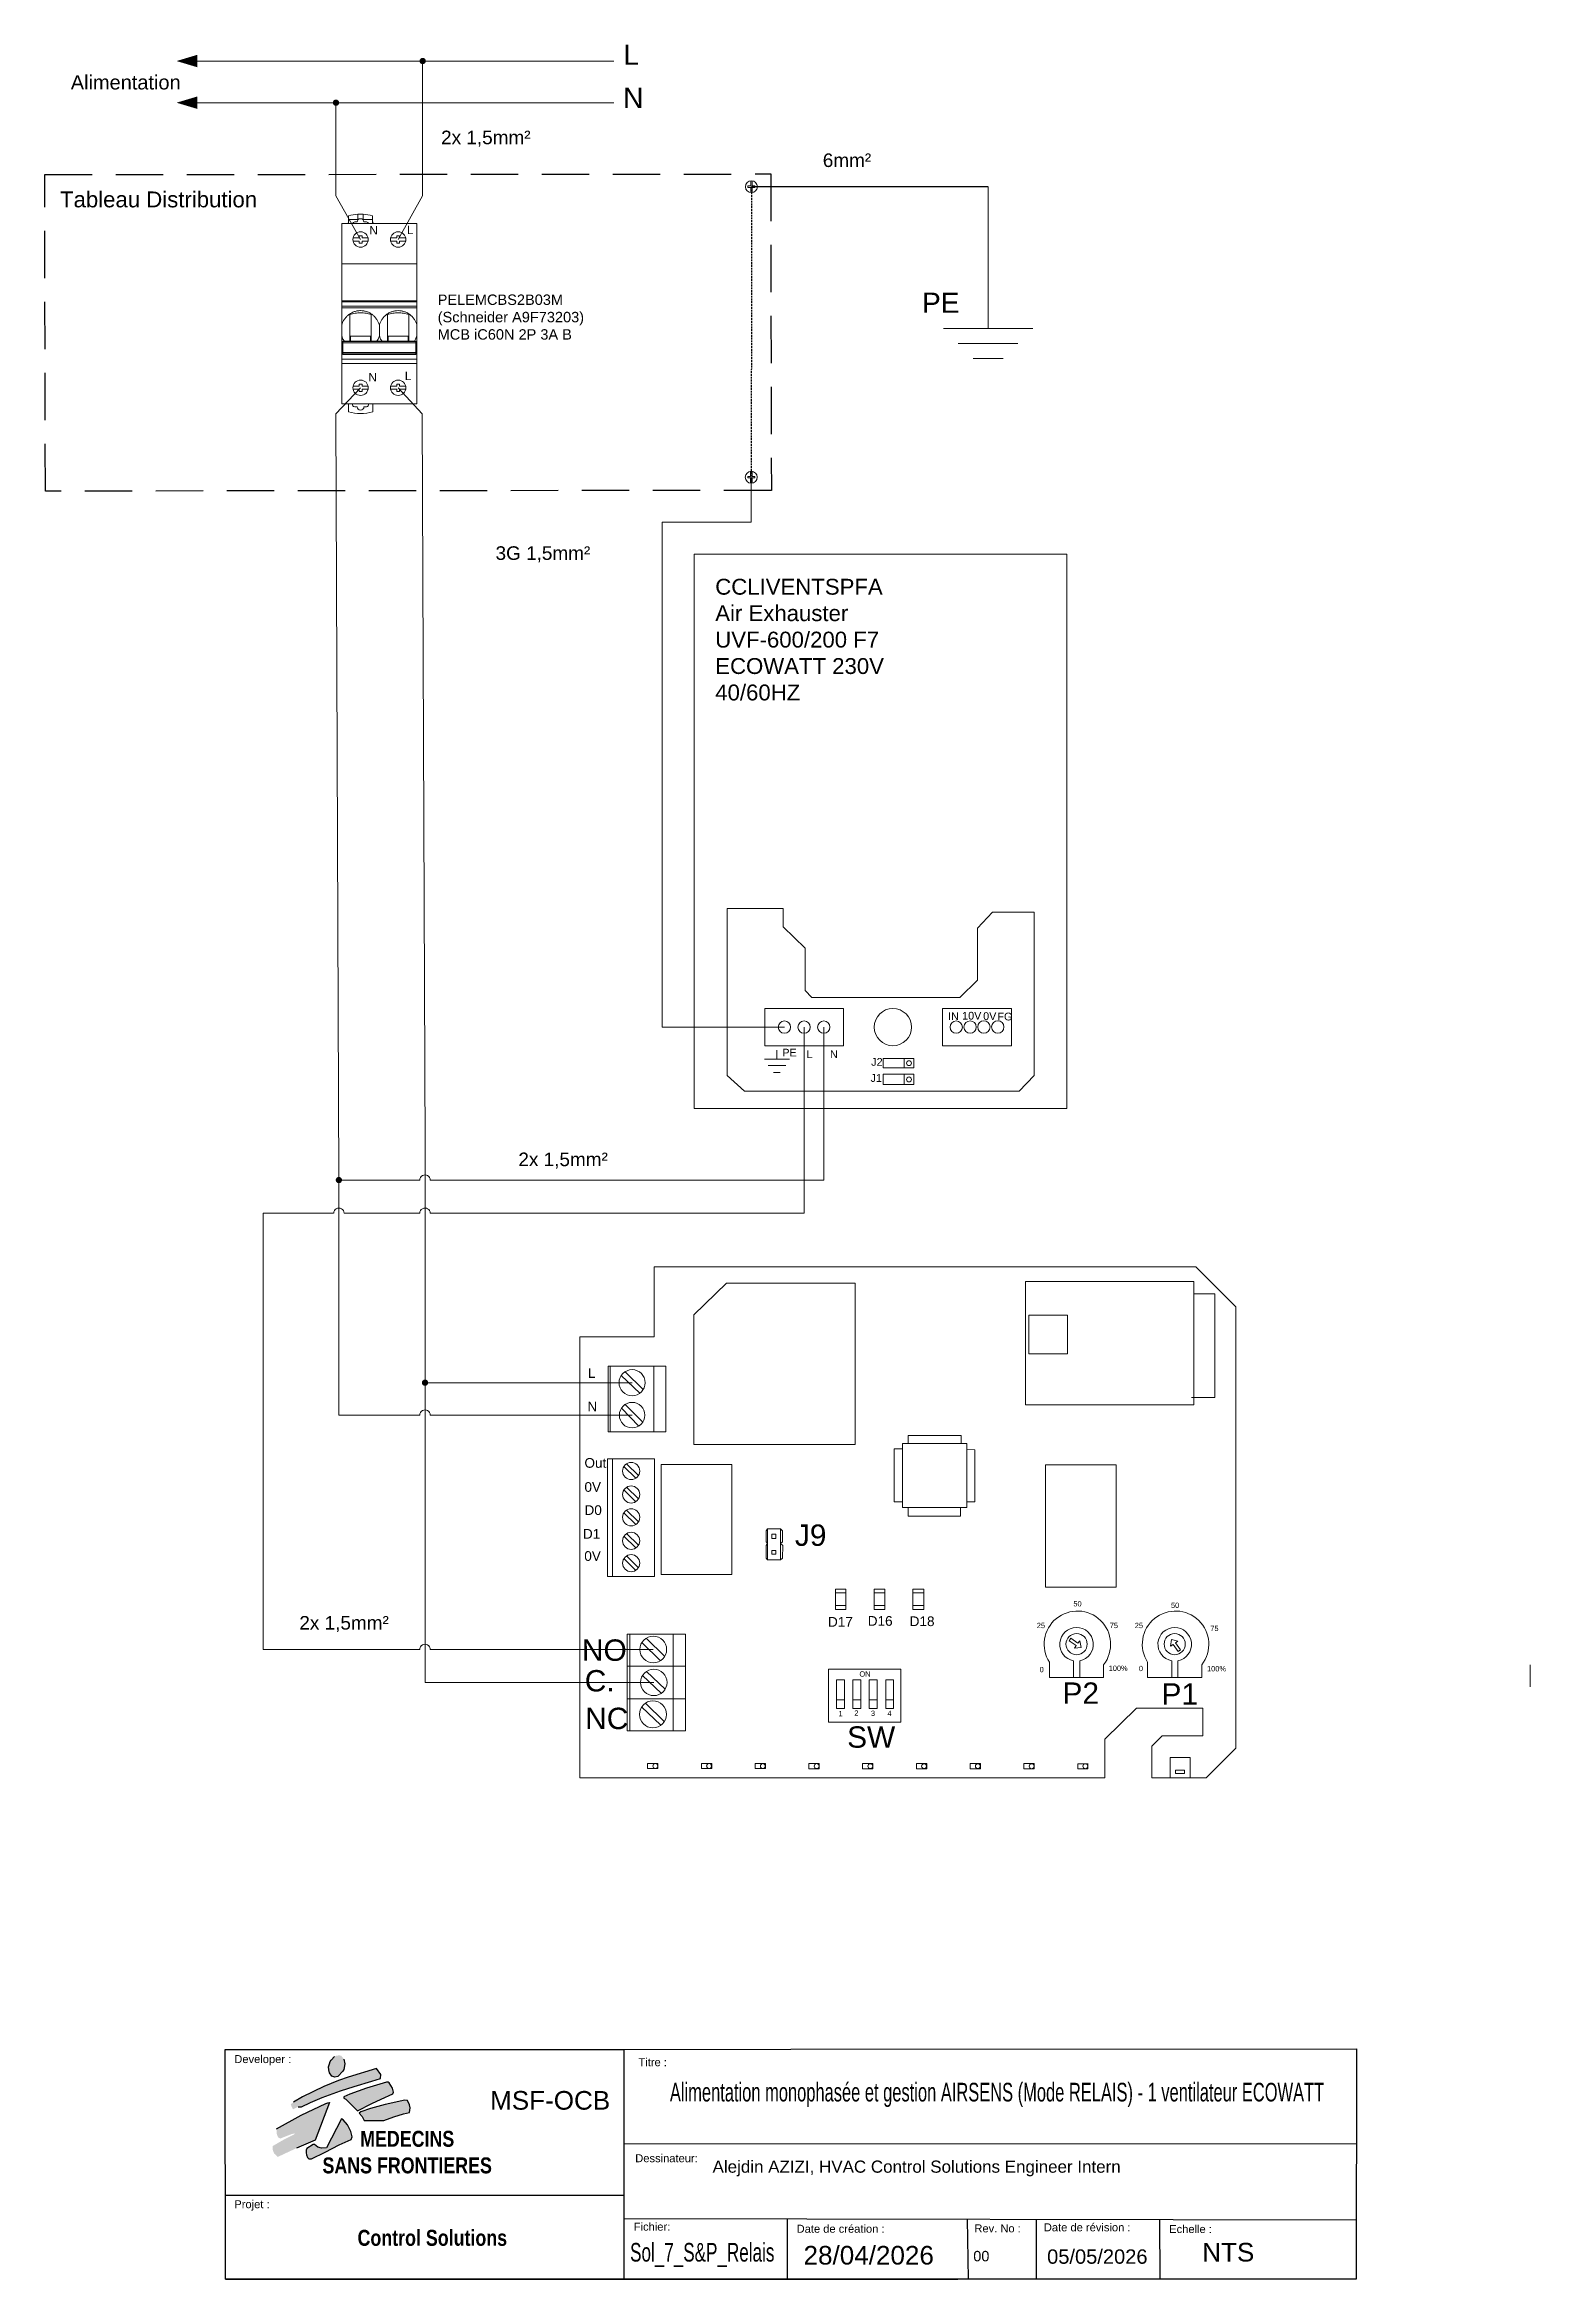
# Model space of a CAD drawing. Header units: millimetres. Extents: x 2615 to 2814, y 1320 to 1620.
import ezdxf
from ezdxf.enums import TextEntityAlignment as Align

# ---------------------------------------------------------------- set-up
doc = ezdxf.new("R2010")
doc.units = ezdxf.units.MM
doc.linetypes.add('DASHED2', pattern=[0.375, 0.25, -0.125])
doc.linetypes.add('HIDDEN', pattern=[9.525, 6.35, -3.175])
for name, color, linetype, lineweight in [('01_Puissance', 250, 'Continuous', 20), ('03_Symbole', 250, 'Continuous', 15), ('_PROPRIETE_INTELLECTUELLE_AZIZI', 7, 'Continuous', 5), ('B-Puissance', 250, 'Continuous', 20), ('Layer1', 9, 'DASHED2', 5), ('trait fin', 9, 'HIDDEN', 5), ('V-Puissance', 250, 'Continuous', 20)]:
    doc.layers.add(name, color=color, linetype=linetype, lineweight=lineweight)
doc.layers.add('04_Texte', color=7, linetype='Continuous')
doc.styles.get("Standard").update_dxf_attribs({"font": 'arial.ttf'})
doc.styles.add('TITLE', font='arial.ttf', dxfattribs={"width": 0.8})

# ---------------------------------------------------------------- blocks, each defined once
blk = doc.blocks.new('CARTOUCHE_AZIZI')
at = {"layer": '04_Texte', "linetype": 'Continuous'}
h = blk.add_hatch(color=256, dxfattribs=at)
h.paths.add_polyline_path([(-135.64, 28.9), (-135.78, 29.52), (-135.86, 29.69), (-136.11, 29.98), (-136.37, 30.06), (-136.77, 29.99), (-137.01, 29.9), (-137.47, 29.42), (-137.58, 29.21), (-137.68, 28.9), (-137.81, 28.51), (-137.79, 28.09), (-137.69, 27.72), (-137.36, 27.24), (-136.97, 27.13), (-136.55, 27.23), (-135.88, 27.93), (-135.75, 28.16)])
h.paths.add_polyline_path([(-135.2, 27.13), (-136.46, 26.65), (-138.43, 25.85), (-141.29, 24.49), (-142.52, 23.77), (-142.89, 23.46), (-142.59, 22.8), (-141.91, 23.13), (-141.46, 23.12), (-140.22, 23.71), (-138.66, 24.4), (-136.22, 25.3), (-134.37, 25.88), (-131.99, 26.58), (-130.84, 26.93), (-130.82, 27.49), (-131.4, 28.26)])
h.paths.add_polyline_path([(-137.67, 23.73), (-137.91, 23.69), (-138.2, 23.58), (-141.48, 22), (-144.78, 20.21), (-144.79, 19.63), (-144.6, 19.07), (-144.3, 18.88), (-142.73, 19.5), (-142.31, 19.57), (-142.46, 19.41), (-143.75, 18.78), (-145.3, 17.88), (-145.3, 17.38), (-145.12, 16.89), (-144.62, 16.42), (-142.11, 17.6), (-139.63, 18.65)])
h.paths.add_polyline_path([(-134.76, 18.76), (-134.65, 19.1), (-134.83, 19.83), (-135.26, 20.72), (-135.86, 21.39), (-136.08, 21.55), (-138.07, 17.64), (-138.78, 17.59), (-139.25, 17.72), (-139.7, 18.07), (-139.86, 18.07), (-140.73, 17.57), (-140.83, 17.31), (-140.83, 16.99), (-140.78, 16.7), (-140.63, 16.33), (-140.44, 16.18), (-140.1, 16.15), (-138.28, 17.07), (-136.39, 18.02)])
h.paths.add_polyline_path([(-134.97, 24.83), (-135.76, 24.49), (-135.78, 24.28), (-135.51, 24.16), (-133.95, 22.59), (-132.01, 23.59), (-130.75, 24.18), (-129.2, 24.87), (-129.12, 25.09), (-129.25, 25.66), (-129.7, 26.35), (-129.81, 26.44), (-130.05, 26.45), (-132.72, 25.64)])
h.paths.add_polyline_path([(-132.18, 22.92), (-133.5, 22.49), (-133.73, 22.31), (-133.29, 21.83), (-133.03, 21.31), (-130.39, 21.31), (-129.04, 21.82), (-127.76, 22.18), (-126.94, 22.37), (-126.86, 22.99), (-126.94, 23.41), (-127.22, 24.01), (-127.58, 24.03), (-130.23, 23.44)])
at = {"layer": '04_Texte'}
for p, q in [((-151.65, 30.85), (-98.23, 30.85)), ((-151.65, 11.27), (-98.23, 11.27)), ((-151.65, 0), (-98.23, 0)), ((-98.23, 0), (-53.45, 0))]:
    blk.add_line(p, q, dxfattribs=at)
at = {"layer": '04_Texte', "lineweight": -3}
for p, q in [((-98.23, 30.85), (-98.23, 0)), ((-98.23, 18.17), (-0.02, 18.24)), ((-98.23, 8.17), (-0.01, 7.96)), ((-76.3, 8.12), (-76.3, 0)), ((-52.18, 8.07), (-52.06, 0)), ((-42.92, 8.05), (-42.92, 0)), ((-26.4, 8.02), (-26.35, 0))]:
    blk.add_line(p, q, dxfattribs=at)
at = {"layer": '04_Texte', "linetype": 'Continuous'}
for p, q in [((-137.81, 28.51), (-137.68, 28.9)), ((-137.79, 28.09), (-137.81, 28.51)), ((-137.69, 27.72), (-137.79, 28.09)), ((-137.36, 27.24), (-137.69, 27.72)), ((-137.68, 28.9), (-137.58, 29.21)), ((-137.58, 29.21), (-137.47, 29.42)), ((-137.47, 29.42), (-137.01, 29.9)), ((-136.97, 27.13), (-137.36, 27.24)), ((-136.55, 27.23), (-136.97, 27.13)), ((-135.88, 27.93), (-136.55, 27.23)), ((-135.2, 27.13), (-136.46, 26.65)), ((-135.75, 28.16), (-135.88, 27.93)), ((-135.78, 29.52), (-135.64, 28.9)), ((-135.64, 28.9), (-135.75, 28.16)), ((-131.4, 28.26), (-135.2, 27.13)), ((-130.82, 27.49), (-131.4, 28.26)), ((-130.84, 26.93), (-130.82, 27.49)), ((-141.29, 24.49), (-142.52, 23.77)), ((-138.43, 25.85), (-141.29, 24.49)), ((-140.22, 23.71), (-138.66, 24.4)), ((-138.66, 24.4), (-136.22, 25.3)), ((-136.46, 26.65), (-138.43, 25.85)), ((-136.22, 25.3), (-134.37, 25.88)), ((-135.76, 24.49), (-135.78, 24.28)), ((-135.78, 24.28), (-135.51, 24.16)), ((-134.97, 24.83), (-135.76, 24.49)), ((-135.51, 24.16), (-133.95, 22.59)), ((-132.72, 25.64), (-134.97, 24.83)), ((-134.37, 25.88), (-131.99, 26.58)), ((-130.05, 26.45), (-132.72, 25.64)), ((-132.01, 23.59), (-130.75, 24.18)), ((-131.99, 26.58), (-130.84, 26.93)), ((-130.75, 24.18), (-129.2, 24.87)), ((-127.58, 24.03), (-130.23, 23.44)), ((-129.81, 26.44), (-130.05, 26.45)), ((-129.7, 26.35), (-129.81, 26.44)), ((-129.25, 25.66), (-129.7, 26.35)), ((-129.12, 25.09), (-129.25, 25.66)), ((-129.2, 24.87), (-129.12, 25.09)), ((-127.22, 24.01), (-127.58, 24.03)), ((-126.94, 23.41), (-127.22, 24.01)), ((-144.78, 20.21), (-141.48, 22)), ((-141.91, 23.13), (-141.46, 23.12)), ((-141.48, 22), (-138.2, 23.58)), ((-141.46, 23.12), (-140.22, 23.71)), ((-137.67, 23.73), (-139.63, 18.65)), ((-138.2, 23.58), (-137.91, 23.69)), ((-136.08, 21.55), (-138.07, 17.64)), ((-137.91, 23.69), (-137.67, 23.73)), ((-135.86, 21.39), (-136.08, 21.55)), ((-135.26, 20.72), (-135.86, 21.39)), ((-133.95, 22.59), (-132.01, 23.59)), ((-133.5, 22.49), (-133.73, 22.31)), ((-133.73, 22.31), (-133.29, 21.83)), ((-132.18, 22.92), (-133.5, 22.49)), ((-133.29, 21.83), (-133.03, 21.31)), ((-133.03, 21.31), (-130.39, 21.31)), ((-130.23, 23.44), (-132.18, 22.92)), ((-130.39, 21.31), (-129.04, 21.82)), ((-129.04, 21.82), (-127.76, 22.18)), ((-127.76, 22.18), (-126.94, 22.37)), ((-126.86, 22.99), (-126.94, 23.41)), ((-126.94, 22.37), (-126.86, 22.99)), ((-139.63, 18.65), (-142.11, 17.6)), ((-139.86, 18.07), (-140.73, 17.57)), ((-139.7, 18.07), (-139.86, 18.07)), ((-139.25, 17.72), (-139.7, 18.07)), ((-138.28, 17.07), (-136.39, 18.02)), ((-136.39, 18.02), (-134.76, 18.76)), ((-134.83, 19.83), (-135.26, 20.72)), ((-134.65, 19.1), (-134.83, 19.83)), ((-134.76, 18.76), (-134.65, 19.1)), ((-140.73, 17.57), (-140.83, 17.31)), ((-140.83, 17.31), (-140.83, 16.99)), ((-140.83, 16.99), (-140.78, 16.7)), ((-140.78, 16.7), (-140.63, 16.33)), ((-140.63, 16.33), (-140.44, 16.18)), ((-140.44, 16.18), (-140.1, 16.15)), ((-140.1, 16.15), (-138.28, 17.07)), ((-138.78, 17.59), (-139.25, 17.72)), ((-138.07, 17.64), (-138.78, 17.59))]:
    blk.add_line(p, q, dxfattribs=at)
at = {"layer": '04_Texte'}
blk.add_lwpolyline([(-151.68, 30.85), (0.03, 30.92), (0, 0), (-151.65, 0)], close=True, dxfattribs=at)
at = {"layer": '04_Texte', "style": 'TITLE'}
for s, p in [('Developer :', (-150.45, 29.01)), ('Titre : ', (-96.26, 28.59)), ('Dessinateur: ', (-96.69, 15.71)), ('Projet :', (-150.45, 9.54)), ('Fichier: ', (-96.89, 6.53)), ('Date de création :', (-75.05, 6.25)), ('Rev. No :', (-51.21, 6.3)), ('Date de révision :', (-41.9, 6.44)), ('Echelle : ', (-25.09, 6.21))]:
    blk.add_text(s, height=1.069, dxfattribs=at).set_placement(p)
at = {"layer": '04_Texte', "width": 0.655755}
blk.add_text('Sol_7_S&P_Relais', height=2.5, dxfattribs=at).set_placement((-97.38, 2.38), (-78.03, 2.38), align=Align.FIT)
at = {"layer": '04_Texte', "lineweight": -3, "attachment_point": 1}
for s, width, gutter_width, insert, char_height in [('MSF-OCB', 13.1966, 12.5, (-116.15, 25.26), 2.5), ('Alejdin AZIZI, HVAC Control Solutions Engineer Intern', 58.1415, 8.14, (-86.32, 15.93), 1.6279), ('NTS', 14.2549, 12.5, (-20.66, 4.89), 2.5)]:
    blk.add_mtext_dynamic_manual_height_columns(s, width=width, gutter_width=gutter_width, heights=[0], dxfattribs=dict(at, insert=insert, char_height=char_height))
at = {"layer": '04_Texte', "char_height": 2.1397, "width": 54.778, "attachment_point": 5, "style": 'TITLE'}
for s, insert in [('{\\fArial|b1|i0|c0|p39;MEDECINS\\PSANS FRONTIERES}', (-127.27, 17.05)), ('{\\fArial|b1|i0|c0|p39;Control Solutions}', (-123.9, 5.55))]:
    blk.add_mtext(s, dxfattribs=dict(at, insert=insert))
at = {"layer": '04_Texte', "insert": (-74.12, 4.48), "char_height": 2.5, "attachment_point": 1}
blk.add_mtext_dynamic_manual_height_columns('28/04/2026', width=5.8436, gutter_width=12.5, heights=[0], dxfattribs=at)
at = {"layer": '04_Texte'}
for tag, p, height in [('REV_NO', (-51.35, 2.42), 1.39), ('DATE_REV', (-41.45, 2.09), 1.93)]:
    blk.add_attdef(tag, p, '', height=height, dxfattribs=at)
at = {"layer": '_PROPRIETE_INTELLECTUELLE_AZIZI', "insert": (-151.68, 30.87), "char_height": 0.0144, "attachment_point": 1}
blk.add_mtext_dynamic_manual_height_columns('ORIG_DWG_AUTH:_AZIZI_Alejdin_2026', width=0.3855, gutter_width=0.0719, heights=[0], dxfattribs=at)

msp = doc.modelspace()

# ---------------------------------------------------------------- linework, layer by layer
at = {"layer": '01_Puissance'}
for p, q in [((2635.07, 1617.44), (2635.07, 1617.44)), ((2635.07, 1617.44), (2690.93, 1617.44)), ((2665.27, 1602.1), (2665.26, 1617.44)), ((2635.07, 1611.85), (2690.93, 1611.85)), ((2653.65, 1611.85), (2653.64, 1601.99)), ((2653.64, 1601.99), (2653.64, 1599.35)), ((2665.27, 1602.1), (2665.26, 1599.35)), ((2653.64, 1599.35), (2656.95, 1593.5)), ((2665.26, 1599.35), (2661.99, 1593.5)), ((2741.1, 1600.58), (2741.1, 1581.55)), ((2741.1, 1581.55), (2735.1, 1581.55)), ((2735.1, 1581.55), (2747.1, 1581.55)), ((2741.1, 1579.55), (2737.1, 1579.55)), ((2737.1, 1579.55), (2745.1, 1579.55)), ((2741.1, 1577.55), (2739.1, 1577.55)), ((2739.1, 1577.55), (2743.1, 1577.55)), ((2665.2, 1570.12), (2661.99, 1573.61)), ((2665.2, 1570.12), (2665.59, 1471.67)), ((2716.42, 1462.87), (2716.42, 1487.84)), ((2665.59, 1399.93), (2665.59, 1471.67)), ((2653.34, 1462.87), (2643.88, 1462.87)), ((2643.88, 1404.35), (2643.88, 1462.87)), ((2643.88, 1462.87), (2653.34, 1462.87)), ((2654.73, 1462.87), (2664.9, 1462.87)), ((2666.29, 1462.87), (2716.42, 1462.87)), ((2693.36, 1440.14), (2665.59, 1440.14)), ((2664.9, 1404.35), (2643.88, 1404.35)), ((2696.2, 1404.35), (2666.29, 1404.35)), ((2665.59, 1399.93), (2696.27, 1399.93)), ((2813.8, 1399.34), (2813.8, 1402.29))]:
    msp.add_line(p, q, dxfattribs=at)
at = {"layer": '01_Puissance', "lineweight": -3}
msp.add_line((2741.1, 1600.58), (2709.36, 1600.58), dxfattribs=at)
at = {"layer": '01_Puissance'}
for points in [[(2635.07, 1617.44, 1.68, 0, 0), (2632.28, 1617.44, 0, 0, 0)], [(2635.07, 1611.85, 1.68, 0, 0), (2632.28, 1611.85, 0, 0, 0)]]:
    msp.add_lwpolyline(points, format="xyseb", dxfattribs=at)
at = {"layer": '01_Puissance', "const_width": 0.419}
for points in [[(2665.07, 1617.44, 1), (2665.49, 1617.44, 1)], [(2653.44, 1611.85, 1), (2653.86, 1611.85, 1)], [(2665.38, 1440.14, 1), (2665.8, 1440.14, 1)]]:
    msp.add_lwpolyline(points, format="xyb", close=True, dxfattribs=at)
at = {"layer": '01_Puissance'}
for centre in [(2654.04, 1462.87), (2665.59, 1462.87), (2665.59, 1404.35)]:
    msp.add_arc(centre, 0.698, 359.9997, 180, dxfattribs=at)
at = {"layer": '03_Symbole', "color": 7, "linetype": 'Continuous'}
for p, q in [((2709.26, 1600.69), (2709.26, 1601.37)), ((2709.47, 1600.69), (2709.47, 1601.37)), ((2708.9, 1600.69), (2708.9, 1600.47)), ((2709.26, 1600.69), (2708.9, 1600.69)), ((2708.9, 1600.47), (2709.26, 1600.47)), ((2709.26, 1600.47), (2709.26, 1599.79)), ((2709.82, 1600.69), (2709.47, 1600.69)), ((2709.47, 1600.47), (2709.47, 1599.79)), ((2709.47, 1600.47), (2709.82, 1600.47)), ((2709.82, 1600.47), (2709.82, 1600.69)), ((2709.24, 1561.72), (2709.24, 1562.4)), ((2709.45, 1561.72), (2709.45, 1562.4)), ((2708.88, 1561.72), (2708.88, 1561.51)), ((2709.24, 1561.72), (2708.88, 1561.72)), ((2708.88, 1561.51), (2709.24, 1561.51)), ((2709.24, 1561.51), (2709.24, 1560.82)), ((2709.8, 1561.72), (2709.45, 1561.72)), ((2709.45, 1561.51), (2709.45, 1560.82)), ((2709.45, 1561.51), (2709.8, 1561.51)), ((2709.8, 1561.51), (2709.8, 1561.72))]:
    msp.add_line(p, q, dxfattribs=at)
at = {"layer": '03_Symbole', "color": 7}
for p, q in [((2654.43, 1571.47), (2654.43, 1595.63)), ((2664.51, 1595.63), (2654.43, 1595.63)), ((2655.32, 1596.2), (2655.32, 1596.67)), ((2655.32, 1595.8), (2655.32, 1596.2)), ((2656.59, 1596.2), (2655.32, 1596.2)), ((2656.51, 1595.85), (2656.16, 1595.85)), ((2656.59, 1596.9), (2656.59, 1596.2)), ((2657.3, 1596.2), (2657.3, 1596.91)), ((2658.57, 1596.2), (2657.3, 1596.2)), ((2657.73, 1595.85), (2657.39, 1595.85)), ((2658.57, 1596.67), (2658.57, 1596.2)), ((2658.57, 1596.2), (2658.57, 1595.8)), ((2664.51, 1571.47), (2664.51, 1595.63)), ((2656.75, 1593.72), (2655.94, 1593.72)), ((2656.75, 1593.29), (2655.94, 1593.29)), ((2656.75, 1593.72), (2656.75, 1594)), ((2656.75, 1594), (2657.15, 1594)), ((2656.75, 1593), (2656.75, 1593.29)), ((2657.15, 1593), (2656.75, 1593)), ((2657.15, 1594), (2657.15, 1593.72)), ((2657.15, 1593.72), (2657.95, 1593.72)), ((2657.15, 1593.29), (2657.15, 1593)), ((2657.15, 1593.29), (2657.95, 1593.29)), ((2661.79, 1593.72), (2660.99, 1593.72)), ((2661.79, 1593.29), (2660.99, 1593.29)), ((2661.79, 1593.72), (2661.79, 1594)), ((2661.79, 1594), (2662.19, 1594)), ((2661.79, 1593), (2661.79, 1593.29)), ((2662.19, 1593), (2661.79, 1593)), ((2662.19, 1594), (2662.19, 1593.72)), ((2662.19, 1593.72), (2662.99, 1593.72)), ((2662.19, 1593.29), (2662.19, 1593)), ((2662.19, 1593.29), (2662.99, 1593.29)), ((2664.51, 1590.25), (2654.43, 1590.25)), ((2664.51, 1585.26), (2654.43, 1585.26)), ((2654.43, 1585.15), (2664.51, 1585.15)), ((2654.43, 1584.55), (2664.51, 1584.55)), ((2664.51, 1584.32), (2654.43, 1584.32)), ((2655.52, 1579.88), (2655.52, 1583.45)), ((2658.37, 1579.88), (2658.37, 1583.45)), ((2660.57, 1579.88), (2660.57, 1583.45)), ((2663.42, 1579.88), (2663.42, 1583.45)), ((2654.58, 1578.08), (2654.58, 1579.88)), ((2654.58, 1579.88), (2664.36, 1579.88)), ((2664.36, 1579.8), (2654.58, 1579.8)), ((2655.62, 1579.88), (2655.62, 1580.51)), ((2655.62, 1580.51), (2658.27, 1580.51)), ((2658.27, 1580.51), (2658.27, 1579.88)), ((2659.47, 1580.58), (2659.47, 1582.01)), ((2660.67, 1580.51), (2663.32, 1580.51)), ((2660.67, 1579.88), (2660.67, 1580.51)), ((2663.32, 1580.51), (2663.32, 1579.88)), ((2664.36, 1579.88), (2664.36, 1578.08)), ((2654.43, 1577.43), (2664.51, 1577.43)), ((2664.51, 1576.85), (2654.43, 1576.85)), ((2664.36, 1579.64), (2654.58, 1579.64)), ((2664.36, 1578.32), (2654.58, 1578.32)), ((2654.58, 1578.15), (2664.36, 1578.15)), ((2654.58, 1578.08), (2664.36, 1578.08)), ((2656.75, 1573.82), (2655.94, 1573.82)), ((2656.75, 1574.11), (2657.15, 1574.11)), ((2656.75, 1573.82), (2656.75, 1574.11)), ((2657.15, 1574.11), (2657.15, 1573.82)), ((2657.15, 1573.82), (2657.95, 1573.82)), ((2661.79, 1573.82), (2660.99, 1573.82)), ((2661.79, 1574.11), (2662.19, 1574.11)), ((2661.79, 1573.82), (2661.79, 1574.11)), ((2662.19, 1574.11), (2662.19, 1573.82)), ((2662.19, 1573.82), (2662.99, 1573.82)), ((2654.43, 1571.47), (2664.51, 1571.47)), ((2655.31, 1571.47), (2655.31, 1570.38)), ((2656.75, 1573.4), (2655.94, 1573.4)), ((2656.49, 1571.05), (2656.16, 1571.05)), ((2656.75, 1573.11), (2656.75, 1573.4)), ((2657.15, 1573.11), (2656.75, 1573.11)), ((2657.15, 1573.4), (2657.95, 1573.4)), ((2657.15, 1573.4), (2657.15, 1573.11)), ((2657.73, 1571.05), (2657.4, 1571.05)), ((2658.59, 1570.38), (2658.59, 1571.47)), ((2661.79, 1573.4), (2660.99, 1573.4)), ((2661.79, 1573.11), (2661.79, 1573.4)), ((2662.19, 1573.11), (2661.79, 1573.11)), ((2662.19, 1573.4), (2662.99, 1573.4)), ((2662.19, 1573.4), (2662.19, 1573.11))]:
    msp.add_line(p, q, dxfattribs=at)
at = {"layer": '03_Symbole'}
for p, q in [((2701.67, 1551.28), (2751.65, 1551.28)), ((2701.67, 1476.93), (2701.67, 1551.28)), ((2751.65, 1551.28), (2751.65, 1476.93)), ((2706.09, 1503.76), (2713.62, 1503.76)), ((2706.09, 1481.36), (2706.09, 1503.76)), ((2706.09, 1503.76), (2713.62, 1503.76)), ((2713.62, 1503.76), (2713.62, 1501.31)), ((2739.67, 1501.12), (2741.68, 1503.24)), ((2741.68, 1503.24), (2747.26, 1503.24)), ((2747.26, 1503.24), (2747.26, 1481.36)), ((2713.62, 1501.31), (2716.57, 1498.41)), ((2739.67, 1494.16), (2739.67, 1501.12)), ((2716.57, 1498.41), (2716.57, 1492.75)), ((2737.31, 1491.81), (2739.67, 1494.16)), ((2711.14, 1490.34), (2721.69, 1490.34)), ((2711.14, 1485.35), (2711.14, 1490.34)), ((2716.57, 1492.75), (2717.48, 1491.81)), ((2717.48, 1491.81), (2737.31, 1491.81)), ((2721.69, 1490.34), (2721.69, 1485.35)), ((2734.96, 1490.34), (2744.25, 1490.34)), ((2734.96, 1485.35), (2734.96, 1490.34)), ((2744.25, 1490.34), (2744.25, 1485.35)), ((2721.69, 1485.35), (2711.14, 1485.35)), ((2712.78, 1483.52), (2712.78, 1484.77)), ((2744.25, 1485.35), (2734.96, 1485.35)), ((2708.41, 1479.26), (2706.09, 1481.36)), ((2711.11, 1483.52), (2714.46, 1483.52)), ((2711.61, 1482.67), (2713.99, 1482.67)), ((2712.32, 1481.75), (2713.23, 1481.75)), ((2727.02, 1483.64), (2731.14, 1483.64)), ((2727.02, 1482.36), (2727.02, 1483.64)), ((2731.14, 1482.36), (2727.02, 1482.36)), ((2727.02, 1481.51), (2731.14, 1481.51)), ((2727.02, 1480.13), (2727.02, 1481.51)), ((2728.44, 1483.64), (2729.85, 1483.64)), ((2729.85, 1482.36), (2729.85, 1483.64)), ((2729.85, 1481.51), (2729.85, 1480.13)), ((2731.14, 1483.64), (2731.14, 1482.36)), ((2731.14, 1481.51), (2731.14, 1480.13)), ((2747.26, 1481.36), (2745.24, 1479.26)), ((2745.24, 1479.26), (2708.41, 1479.26)), ((2731.14, 1480.13), (2727.02, 1480.13)), ((2751.65, 1476.93), (2701.67, 1476.93)), ((2696.33, 1446.31), (2696.33, 1455.7)), ((2696.33, 1455.7), (2768.94, 1455.7)), ((2768.94, 1455.7), (2774.31, 1450.34)), ((2701.62, 1449.24), (2706.01, 1453.5)), ((2706.01, 1453.5), (2723.29, 1453.5)), ((2723.29, 1453.5), (2723.29, 1431.84)), ((2746.13, 1453.71), (2768.67, 1453.71)), ((2746.13, 1437.19), (2746.13, 1453.71)), ((2768.67, 1453.71), (2768.67, 1437.19)), ((2768.67, 1452.07), (2771.48, 1452.07)), ((2771.48, 1452.07), (2771.48, 1438.15)), ((2701.62, 1431.84), (2701.62, 1449.24)), ((2746.55, 1449.22), (2751.74, 1449.22)), ((2746.55, 1444), (2746.55, 1449.22)), ((2751.74, 1449.22), (2751.74, 1444)), ((2774.31, 1450.34), (2774.3, 1391.11)), ((2686.33, 1446.31), (2696.33, 1446.31)), ((2686.33, 1387.13), (2686.33, 1446.31)), ((2690.15, 1442.38), (2697.88, 1442.38)), ((2690.15, 1433.57), (2690.15, 1442.38)), ((2690.43, 1442.38), (2690.43, 1433.57)), ((2696.27, 1442.38), (2696.27, 1433.57)), ((2697.88, 1442.38), (2697.88, 1433.57)), ((2751.74, 1444), (2746.55, 1444)), ((2694.38, 1438.72), (2691.91, 1441.11)), ((2692.43, 1441.62), (2694.86, 1439.25)), ((2691.92, 1436.72), (2694.26, 1434.33)), ((2694.78, 1434.83), (2692.43, 1437.22)), ((2768.67, 1437.19), (2746.13, 1437.19)), ((2771.48, 1438.15), (2768.38, 1438.15)), ((2697.88, 1433.57), (2690.15, 1433.57)), ((2737.47, 1433.07), (2730.37, 1433.07)), ((2730.37, 1433.07), (2730.37, 1431.98)), ((2737.47, 1431.98), (2737.47, 1433.07)), ((2690.08, 1429.92), (2696.37, 1429.92)), ((2690.08, 1414.13), (2690.08, 1429.92)), ((2690.73, 1429.92), (2690.73, 1414.13)), ((2696.37, 1429.92), (2696.37, 1414.13)), ((2723.29, 1431.84), (2701.62, 1431.84)), ((2729.61, 1431.29), (2728.5, 1431.29)), ((2728.5, 1431.29), (2728.5, 1424.17)), ((2729.61, 1431.98), (2738.26, 1431.98)), ((2729.61, 1423.4), (2729.61, 1431.98)), ((2738.26, 1431.98), (2738.26, 1423.4)), ((2739.33, 1431.15), (2738.26, 1431.16)), ((2739.33, 1424.17), (2739.33, 1431.15)), ((2692.25, 1428.9), (2693.86, 1427.33)), ((2694.21, 1427.69), (2692.6, 1429.27)), ((2697.24, 1429.15), (2706.74, 1429.15)), ((2697.24, 1414.4), (2697.24, 1429.15)), ((2706.74, 1429.15), (2706.74, 1414.4)), ((2748.79, 1429.11), (2758.25, 1429.11)), ((2748.79, 1412.72), (2748.79, 1429.11)), ((2758.25, 1429.11), (2758.25, 1412.72)), ((2692.25, 1425.76), (2693.86, 1424.18)), ((2694.21, 1424.55), (2692.6, 1426.12)), ((2728.5, 1424.17), (2729.61, 1424.17)), ((2738.26, 1424.17), (2739.33, 1424.17)), ((2692.25, 1422.69), (2693.86, 1421.12)), ((2694.21, 1421.48), (2692.6, 1423.06)), ((2738.26, 1423.4), (2729.61, 1423.4)), ((2730.37, 1423.4), (2730.37, 1422.24)), ((2730.37, 1422.24), (2737.41, 1422.24)), ((2737.41, 1422.24), (2737.4, 1423.4)), ((2692.25, 1419.54), (2693.86, 1417.97)), ((2694.21, 1418.33), (2692.6, 1419.91)), ((2711.34, 1420.25), (2711.52, 1420.52)), ((2711.35, 1418.81), (2711.34, 1420.25)), ((2711.52, 1418.55), (2711.35, 1418.81)), ((2711.35, 1418.29), (2711.52, 1418.55)), ((2711.35, 1416.62), (2711.35, 1418.29)), ((2711.52, 1416.37), (2711.52, 1420.52)), ((2711.52, 1420.52), (2711.57, 1420.52)), ((2711.57, 1420.52), (2713.27, 1420.52)), ((2712.11, 1419.8), (2712.65, 1419.8)), ((2712.11, 1419.26), (2712.11, 1419.8)), ((2712.65, 1419.26), (2712.11, 1419.26)), ((2712.65, 1419.8), (2712.65, 1419.26)), ((2713.27, 1420.52), (2713.27, 1416.37)), ((2713.27, 1420.52), (2713.54, 1420.25)), ((2713.54, 1418.81), (2713.27, 1418.56)), ((2713.27, 1418.56), (2713.55, 1418.29)), ((2713.54, 1420.25), (2713.54, 1418.81)), ((2713.55, 1418.29), (2713.54, 1416.62)), ((2692.25, 1416.54), (2693.86, 1414.96)), ((2694.21, 1415.32), (2692.6, 1416.9)), ((2711.52, 1416.37), (2711.35, 1416.62)), ((2713.27, 1416.37), (2711.52, 1416.37)), ((2712.11, 1417.65), (2712.65, 1417.65)), ((2712.11, 1417.15), (2712.11, 1417.65)), ((2712.65, 1417.15), (2712.11, 1417.15)), ((2712.65, 1417.65), (2712.65, 1417.15)), ((2713.54, 1416.62), (2713.27, 1416.37)), ((2696.37, 1414.13), (2690.08, 1414.13)), ((2706.74, 1414.4), (2697.24, 1414.4)), ((2720.62, 1412.44), (2722.04, 1412.44)), ((2720.62, 1409.71), (2720.62, 1412.44)), ((2720.62, 1411.97), (2722.04, 1411.97)), ((2722.04, 1412.44), (2722.04, 1409.71)), ((2725.84, 1412.44), (2727.24, 1412.44)), ((2725.84, 1409.71), (2725.84, 1412.44)), ((2725.84, 1411.97), (2727.24, 1411.97)), ((2727.24, 1412.44), (2727.24, 1409.71)), ((2731.02, 1412.44), (2732.46, 1412.44)), ((2731.02, 1409.71), (2731.02, 1412.44)), ((2731.02, 1411.97), (2732.46, 1411.97)), ((2732.46, 1412.44), (2732.46, 1409.71)), ((2758.25, 1412.72), (2748.79, 1412.72)), ((2720.62, 1410.23), (2722.04, 1410.23)), ((2722.04, 1409.71), (2720.62, 1409.71)), ((2725.84, 1410.23), (2727.24, 1410.23)), ((2727.24, 1409.71), (2725.84, 1409.71)), ((2731.02, 1410.23), (2732.46, 1410.23)), ((2732.46, 1409.71), (2731.02, 1409.71)), ((2692.71, 1406.42), (2700.51, 1406.42)), ((2692.71, 1393.46), (2692.71, 1406.42)), ((2693.05, 1406.42), (2693.05, 1393.46)), ((2698.85, 1393.46), (2698.85, 1406.42)), ((2700.51, 1406.42), (2700.51, 1393.46)), ((2694.68, 1405.3), (2697.18, 1402.85)), ((2697.73, 1403.42), (2695.23, 1405.86)), ((2752.2, 1405.85), (2751.97, 1405.53)), ((2752.91, 1404.87), (2751.97, 1405.53)), ((2753.15, 1405.19), (2752.2, 1405.85)), ((2752.67, 1404.55), (2752.91, 1404.87)), ((2752.67, 1404.55), (2752.91, 1404.87)), ((2752.67, 1404.55), (2752.91, 1404.87)), ((2752.67, 1404.55), (2752.85, 1404.79)), ((2753.58, 1404.63), (2752.67, 1404.55)), ((2752.85, 1404.79), (2752.91, 1404.87)), ((2753.15, 1405.19), (2753.39, 1405.52)), ((2753.19, 1405.25), (2753.38, 1405.51)), ((2753.39, 1405.52), (2753.58, 1404.63)), ((2765.57, 1404.78), (2765.67, 1405.68)), ((2765.9, 1405.01), (2765.57, 1404.78)), ((2765.84, 1404.97), (2765.58, 1404.78)), ((2765.67, 1405.68), (2766.56, 1405.46)), ((2765.9, 1405.01), (2766.58, 1404.08)), ((2766.56, 1405.46), (2766.23, 1405.24)), ((2766.56, 1405.46), (2766.23, 1405.24)), ((2766.56, 1405.46), (2766.23, 1405.24)), ((2766.31, 1405.29), (2766.23, 1405.24)), ((2766.23, 1405.24), (2766.9, 1404.31)), ((2766.56, 1405.46), (2766.31, 1405.29)), ((2766.58, 1404.08), (2766.9, 1404.31)), ((2692.71, 1402.12), (2700.51, 1402.12)), ((2697.27, 1398.47), (2694.77, 1400.87)), ((2697.8, 1399.03), (2695.3, 1401.41)), ((2719.71, 1401.7), (2729.39, 1401.7)), ((2719.71, 1394.61), (2719.71, 1401.7)), ((2720.78, 1400.29), (2721.82, 1400.29)), ((2720.78, 1396.42), (2720.78, 1400.29)), ((2721.82, 1400.29), (2721.82, 1396.42)), ((2722.97, 1400.29), (2724.03, 1400.29)), ((2722.97, 1396.42), (2722.97, 1400.29)), ((2724.03, 1400.29), (2724.03, 1396.42)), ((2725.16, 1400.29), (2726.24, 1400.29)), ((2725.16, 1396.42), (2725.16, 1400.29)), ((2726.24, 1400.29), (2726.24, 1396.42)), ((2727.37, 1400.29), (2728.43, 1400.29)), ((2727.37, 1396.42), (2727.37, 1400.29)), ((2728.43, 1400.29), (2728.43, 1396.42)), ((2729.39, 1401.7), (2729.39, 1394.61)), ((2749.32, 1402.63), (2749.32, 1400.59)), ((2749.32, 1400.59), (2756.59, 1400.59)), ((2752.56, 1400.59), (2752.56, 1402.83)), ((2753.39, 1400.59), (2753.39, 1402.84)), ((2756.59, 1400.59), (2756.59, 1402.31)), ((2762.49, 1402.63), (2762.49, 1400.59)), ((2762.49, 1400.59), (2769.75, 1400.59)), ((2765.72, 1400.59), (2765.72, 1402.83)), ((2766.55, 1400.59), (2766.55, 1402.84)), ((2769.75, 1400.59), (2769.75, 1402.31)), ((2692.71, 1397.75), (2700.51, 1397.75)), ((2697.67, 1394.68), (2695.15, 1397.16)), ((2720.78, 1397.6), (2721.82, 1397.6)), ((2722.97, 1397.6), (2724.03, 1397.6)), ((2725.16, 1397.6), (2726.24, 1397.6)), ((2727.37, 1397.6), (2728.43, 1397.6)), ((2694.64, 1396.64), (2697.21, 1394.19)), ((2729.39, 1394.61), (2719.71, 1394.61)), ((2721.82, 1396.42), (2720.78, 1396.42)), ((2724.03, 1396.42), (2722.97, 1396.42)), ((2726.24, 1396.42), (2725.16, 1396.42)), ((2728.43, 1396.42), (2727.37, 1396.42)), ((2761, 1396.46), (2756.74, 1392.33)), ((2769.9, 1396.46), (2761, 1396.46)), ((2769.9, 1392.75), (2769.9, 1396.46)), ((2700.51, 1393.46), (2692.71, 1393.46)), ((2756.74, 1392.33), (2756.74, 1387.13)), ((2763.05, 1391.38), (2764.43, 1392.75)), ((2763.05, 1387.13), (2763.05, 1391.38)), ((2764.43, 1392.75), (2769.9, 1392.75)), ((2774.3, 1391.11), (2770.32, 1387.13)), ((2695.44, 1389.07), (2696.83, 1389.07)), ((2695.44, 1388.38), (2695.44, 1389.07)), ((2695.44, 1389.07), (2695.44, 1388.38)), ((2695.44, 1388.38), (2696.82, 1388.38)), ((2696.82, 1388.38), (2696.82, 1389.07)), ((2696.82, 1388.38), (2696.82, 1388.38)), ((2696.83, 1389.07), (2696.83, 1389.06)), ((2702.65, 1389.07), (2704.04, 1389.07)), ((2702.65, 1388.38), (2702.65, 1389.07)), ((2702.65, 1389.07), (2702.65, 1388.38)), ((2702.65, 1388.38), (2704.03, 1388.38)), ((2704.03, 1388.38), (2704.03, 1389.07)), ((2704.03, 1388.38), (2704.03, 1388.38)), ((2704.04, 1389.07), (2704.04, 1389.06)), ((2709.86, 1389.06), (2711.25, 1389.06)), ((2709.86, 1388.37), (2709.86, 1389.06)), ((2709.86, 1389.06), (2709.86, 1388.37)), ((2709.86, 1388.37), (2711.23, 1388.37)), ((2711.23, 1388.37), (2711.23, 1389.06)), ((2711.23, 1388.37), (2711.23, 1388.37)), ((2711.25, 1389.06), (2711.25, 1389.06)), ((2717.07, 1389.05), (2718.46, 1389.05)), ((2717.07, 1388.37), (2717.07, 1389.05)), ((2717.07, 1389.05), (2717.07, 1388.36)), ((2717.07, 1388.36), (2718.44, 1388.36)), ((2718.44, 1388.36), (2718.44, 1389.05)), ((2718.44, 1388.37), (2718.44, 1388.36)), ((2718.46, 1389.05), (2718.46, 1389.05)), ((2724.27, 1389.05), (2725.66, 1389.05)), ((2724.27, 1388.36), (2724.27, 1389.05)), ((2724.27, 1389.05), (2724.27, 1388.36)), ((2724.27, 1388.36), (2725.65, 1388.36)), ((2725.65, 1388.36), (2725.65, 1389.05)), ((2725.65, 1388.36), (2725.65, 1388.36)), ((2725.66, 1389.05), (2725.66, 1389.05)), ((2731.48, 1389.04), (2732.87, 1389.04)), ((2731.48, 1388.36), (2731.48, 1389.04)), ((2731.48, 1389.04), (2731.48, 1388.36)), ((2731.48, 1388.36), (2732.86, 1388.36)), ((2732.86, 1388.36), (2732.86, 1389.04)), ((2732.86, 1388.36), (2732.86, 1388.36)), ((2732.87, 1389.04), (2732.87, 1389.04)), ((2738.69, 1389.04), (2740.08, 1389.04)), ((2738.69, 1388.36), (2738.69, 1389.04)), ((2738.69, 1389.04), (2738.69, 1388.35)), ((2738.69, 1388.35), (2740.07, 1388.35)), ((2740.07, 1388.35), (2740.07, 1389.04)), ((2740.07, 1388.36), (2740.07, 1388.35)), ((2740.08, 1389.04), (2740.08, 1389.04)), ((2745.9, 1389.04), (2747.29, 1389.04)), ((2745.9, 1388.35), (2745.9, 1389.04)), ((2745.9, 1389.04), (2745.9, 1388.35)), ((2745.9, 1388.35), (2747.28, 1388.35)), ((2747.28, 1388.35), (2747.28, 1389.04)), ((2747.28, 1388.35), (2747.28, 1388.35)), ((2747.29, 1389.04), (2747.29, 1389.03)), ((2753.11, 1389.03), (2754.5, 1389.03)), ((2753.11, 1388.35), (2753.11, 1389.03)), ((2753.11, 1389.03), (2753.11, 1388.34)), ((2753.11, 1388.34), (2754.48, 1388.34)), ((2754.48, 1388.34), (2754.48, 1389.03)), ((2754.48, 1388.35), (2754.48, 1388.34)), ((2754.5, 1389.03), (2754.5, 1389.03)), ((2765.52, 1387.13), (2765.52, 1389.85)), ((2765.52, 1389.85), (2768.18, 1389.85)), ((2766.21, 1388.17), (2767.43, 1388.17)), ((2766.21, 1387.72), (2766.21, 1388.17)), ((2767.43, 1388.17), (2767.43, 1387.72)), ((2768.18, 1389.85), (2768.18, 1387.13)), ((2756.74, 1387.13), (2686.33, 1387.13)), ((2770.32, 1387.13), (2763.05, 1387.13)), ((2767.43, 1387.72), (2766.21, 1387.72))]:
    msp.add_line(p, q, dxfattribs=at)
at = {"layer": '03_Symbole', "color": 7}
for points in [[(2654.78, 1579.88), (2654.59, 1580.14), (2654.43, 1580.58)], [(2659.47, 1580.58), (2659.29, 1580.11), (2659.11, 1579.88)], [(2659.83, 1579.88), (2659.64, 1580.12), (2659.47, 1580.58)], [(2664.51, 1580.58), (2664.33, 1580.11), (2664.16, 1579.88)]]:
    msp.add_lwpolyline(points, dxfattribs=at)
at = {"layer": '03_Symbole', "color": 7, "linetype": 'Continuous'}
for centre in [(2709.36, 1600.58), (2709.34, 1561.61)]:
    msp.add_circle(centre, 0.798, dxfattribs=at)
at = {"layer": '03_Symbole', "color": 7}
for centre in [(2656.95, 1593.5), (2661.99, 1593.5), (2656.95, 1573.61), (2661.99, 1573.61)]:
    msp.add_circle(centre, 1.03, dxfattribs=at)
at = {"layer": '03_Symbole'}
for centre, radius in [((2728.33, 1487.84), 2.5), ((2713.78, 1487.84), 0.832), ((2716.42, 1487.84), 0.832), ((2719.06, 1487.84), 0.832), ((2736.82, 1487.84), 0.832), ((2738.68, 1487.85), 0.832), ((2740.53, 1487.86), 0.832), ((2742.39, 1487.86), 0.832), ((2730.49, 1483), 0.33), ((2730.49, 1480.82), 0.33), ((2693.36, 1440.14), 1.75), ((2693.36, 1435.79), 1.71), ((2693.23, 1428.29), 1.15), ((2693.23, 1425.15), 1.15), ((2693.23, 1422.08), 1.15), ((2693.23, 1418.93), 1.15), ((2693.23, 1415.93), 1.15), ((2696.2, 1404.35), 1.79), ((2752.96, 1405.07), 1.42), ((2766.12, 1405.07), 1.42), ((2696.27, 1399.93), 1.77), ((2696.15, 1395.65), 1.81), ((2696.47, 1388.72), 0.329), ((2703.68, 1388.72), 0.329), ((2710.89, 1388.71), 0.329), ((2718.1, 1388.71), 0.329), ((2725.31, 1388.7), 0.329), ((2732.51, 1388.7), 0.329), ((2739.72, 1388.7), 0.329), ((2746.93, 1388.69), 0.329), ((2754.14, 1388.69), 0.329)]:
    msp.add_circle(centre, radius, dxfattribs=at)
at = {"layer": '03_Symbole', "color": 7}
for centre, radius, start, end in [((2655.04, 1595.86), 0.284, 308.5163, 347.0319), ((2656.95, 1591.4), 5.51, 93.7668, 107.1978), ((2655.04, 1595.86), 0.284, 347.0631, 359.9849), ((2656.16, 1595.57), 0.285, 90.0557, 166.524), ((2656.95, 1591.4), 5.51, 86.3591, 93.7668), ((2656.95, 1591.4), 5.51, 72.9337, 86.3591), ((2657.73, 1595.57), 0.285, 13.4739, 89.9443), ((2658.86, 1595.86), 0.284, 180.0152, 192.8736), ((2658.86, 1595.86), 0.284, 192.9049, 231.4838), ((2656.16, 1571.33), 0.285, 149.9964, 270), ((2656.95, 1571.05), 0.456, 180, 0), ((2657.73, 1571.33), 0.285, 270, 30.0038), ((2656.95, 1576.43), 6.27, 254.849, 285.151)]:
    msp.add_arc(centre, radius, start, end, dxfattribs=at)
at = {"layer": '03_Symbole'}
for centre, radius, start, end in [((2753.07, 1405.05), 4.46, 322.1492, 212.8653), ((2766.23, 1405.05), 4.46, 322.1492, 212.8653), ((2752.96, 1405.05), 2.25, 281.1241, 259.8759), ((2766.12, 1405.05), 2.25, 281.1241, 259.8759)]:
    msp.add_arc(centre, radius, start, end, dxfattribs=at)
at = {"layer": '03_Symbole', "color": 7}
msp.add_ellipse((2656.95, 1595.85), major_axis=(0, 0.443), ratio=0.997493, start_param=-1.570796, end_param=1.570796, dxfattribs=at)
for points, knots in [([(2655.32, 1595.8), (2655.32, 1595.77), (2655.32, 1595.71), (2655.29, 1595.66), (2655.27, 1595.63)], [0, 0, 0, 0, 0.500039, 1, 1, 1, 1]), ([(2658.62, 1595.63), (2658.61, 1595.66), (2658.58, 1595.71), (2658.57, 1595.77), (2658.57, 1595.8)], [0, 0, 0, 0, 0.499961, 1, 1, 1, 1]), ([(2654.43, 1582.01), (2654.46, 1582.13), (2654.54, 1582.36), (2654.71, 1582.7), (2654.93, 1583), (2655.1, 1583.18), (2655.19, 1583.27)], [0, 0, 0, 0, 0.249803, 0.499808, 0.749905, 1, 1, 1, 1]), ([(2656.95, 1583.96), (2656.79, 1583.96), (2656.46, 1583.93), (2656, 1583.79), (2655.57, 1583.57), (2655.31, 1583.38), (2655.19, 1583.27)], [0, 0, 0, 0, 0.249983, 0.499973, 0.749982, 1, 1, 1, 1]), ([(2656.95, 1583.67), (2656.7, 1583.67), (2656.22, 1583.63), (2655.75, 1583.52), (2655.52, 1583.45)], [0, 0, 0, 0, 0.509146, 1, 1, 1, 1]), ([(2656.95, 1583.96), (2657.09, 1583.96), (2657.3, 1583.94), (2657.58, 1583.88), (2657.86, 1583.8), (2658.19, 1583.65), (2658.54, 1583.42), (2658.86, 1583.13), (2659.13, 1582.79), (2659.33, 1582.41), (2659.43, 1582.15), (2659.47, 1582.01)], [0, 0, 0, 0, 0.125046, 0.187644, 0.250209, 0.375224, 0.500253, 0.625262, 0.750232, 0.875163, 1, 1, 1, 1]), ([(2658.37, 1583.45), (2658.15, 1583.52), (2657.68, 1583.63), (2657.19, 1583.67), (2656.95, 1583.67)], [0, 0, 0, 0, 0.490854, 1, 1, 1, 1]), ([(2659.47, 1582.01), (2659.51, 1582.15), (2659.6, 1582.41), (2659.81, 1582.79), (2660.08, 1583.13), (2660.39, 1583.42), (2660.75, 1583.65), (2661.15, 1583.83), (2661.56, 1583.93), (2661.85, 1583.96), (2661.99, 1583.96)], [0, 0, 0, 0, 0.124861, 0.249813, 0.374793, 0.499813, 0.624849, 0.749888, 0.874952, 1, 1, 1, 1]), ([(2661.99, 1583.67), (2661.75, 1583.67), (2661.26, 1583.63), (2660.79, 1583.52), (2660.57, 1583.45)], [0, 0, 0, 0, 0.509146, 1, 1, 1, 1]), ([(2661.99, 1583.96), (2662.13, 1583.96), (2662.35, 1583.94), (2662.63, 1583.88), (2662.9, 1583.8), (2663.23, 1583.65), (2663.59, 1583.42), (2663.9, 1583.13), (2664.17, 1582.79), (2664.38, 1582.41), (2664.47, 1582.15), (2664.51, 1582.01)], [0, 0, 0, 0, 0.125046, 0.187644, 0.250209, 0.375224, 0.500253, 0.625262, 0.750232, 0.875163, 1, 1, 1, 1]), ([(2663.42, 1583.45), (2663.19, 1583.52), (2662.72, 1583.63), (2662.24, 1583.67), (2661.99, 1583.67)], [0, 0, 0, 0, 0.490854, 1, 1, 1, 1])]:
    msp.add_open_spline(points, degree=3, knots=knots, dxfattribs=at)
at = {"layer": 'B-Puissance'}
for p, q in [((2653.64, 1570.12), (2656.95, 1573.61)), ((2653.64, 1570.12), (2654.04, 1467.32)), ((2719.06, 1467.32), (2719.06, 1487.84)), ((2654.04, 1467.32), (2664.9, 1467.32)), ((2654.04, 1435.79), (2654.04, 1467.32)), ((2666.29, 1467.32), (2719.06, 1467.32)), ((2664.9, 1435.79), (2654.04, 1435.79)), ((2693.36, 1435.79), (2666.29, 1435.79))]:
    msp.add_line(p, q, dxfattribs=at)
at = {"layer": 'B-Puissance', "const_width": 0.419}
msp.add_lwpolyline([(2653.83, 1467.32, 1), (2654.25, 1467.32, 1)], format="xyb", close=True, dxfattribs=at)
at = {"layer": 'B-Puissance'}
for centre in [(2665.59, 1467.32), (2665.59, 1435.79)]:
    msp.add_arc(centre, 0.698, 359.9997, 180, dxfattribs=at)
at = {"layer": 'Layer1', "lineweight": -3}
msp.add_line((2709.36, 1600.58), (2709.34, 1561.61), dxfattribs=at)
at = {"layer": 'trait fin', "lineweight": -3}
msp.add_lwpolyline([(2614.59, 1602.2), (2711.94, 1602.29), (2712.03, 1559.84), (2614.69, 1559.74)], close=True, dxfattribs=at)
at = {"layer": 'V-Puissance'}
for p, q in [((2709.34, 1561.61), (2709.33, 1555.56)), ((2709.33, 1555.56), (2697.41, 1555.56)), ((2697.41, 1555.56), (2697.41, 1487.84)), ((2697.41, 1487.84), (2713.78, 1487.84))]:
    msp.add_line(p, q, dxfattribs=at)

# ---------------------------------------------------------------- block references
at = {"layer": '01_Puissance'}
ref = msp.add_blockref('CARTOUCHE_AZIZI', (2790.47, 1319.86), dxfattribs=at)
ref.add_attrib('DATE_REV', '05/05/2026', (2749.01, 1321.95), dxfattribs={"layer": '04_Texte', "height": 1.926})
ref.add_attrib('REV_NO', '00', (2739.11, 1322.28), dxfattribs={"layer": '04_Texte', "height": 1.39})
ref.add_attrib('TITRE', 'Alimentation monophasée et gestion AIRSENS (Mode RELAIS) - 1 ventilateur ECOWATT', dxfattribs={"layer": '04_Texte', "height": 2.5, "width": 0.63209}).set_placement((2698.43, 1343.72), (2786.16, 1343.72), align=Align.FIT)

# ---------------------------------------------------------------- texts
at = {"layer": '04_Texte', "attachment_point": 1}
for s, width, gutter_width, heights, insert, char_height in [('L', 10.8148, 13.52, [0], (2692.18, 1619.63), 2.7), ('Alimentation', 5.612, 9.58, [0], (2618.09, 1615.54), 1.9165), ('N', 10.8148, 13.52, [0], (2692.16, 1613.85), 2.7), ('N', 1.1335, 5.67, [0], (2658.12, 1595.32), 1.13), ('L', 1.1335, 5.67, [0], (2663.17, 1595.35), 1.13), ('PELEMCBS2B03M\\P(Schneider A9F73203)\\PMCB iC60N 2P 3A B', 34.2632, 6.98, [8.56], (2667.29, 1586.12), 1.3965), ('PE', 10.8148, 13.52, [0], (2732.23, 1586.37), 2.704), ('N', 1.1335, 5.67, [0], (2657.99, 1575.6), 1.13), ('L', 1.1335, 5.67, [0], (2662.88, 1575.76), 1.13), ('10V', 1.0402, 5.2, [0], (2737.61, 1489.89), 1.04), ('0V', 1.0402, 5.2, [0], (2740.43, 1489.84), 1.04), ('IN', 1.0402, 5.2, [0], (2735.73, 1489.82), 1.04), ('FG', 1.0402, 5.2, [0], (2742.34, 1489.78), 1.04), ('PE', 1.0402, 5.2, [0], (2713.5, 1484.94), 1.04), ('L', 1.0402, 5.2, [0], (2716.75, 1484.73), 1.04), ('N', 1.0402, 5.2, [0], (2719.9, 1484.73), 1.04), ('J1', 1.0402, 5.2, [0], (2725.33, 1481.54), 1.04), ('J2', 1.0402, 5.2, [0], (2725.42, 1483.7), 1.04), ('L', 1.3004, 6.5, [0], (2687.45, 1442.09), 1.3), ('N', 1.3004, 6.5, [0], (2687.37, 1437.6), 1.3), ('Out', 1.3004, 6.5, [0], (2686.97, 1430.03), 1.3), ('0V', 1.3004, 6.5, [0], (2686.97, 1426.8), 1.3), ('D0', 1.3004, 6.5, [0], (2686.98, 1423.7), 1.3), ('J9', 4.5478, 14.34, [0], (2715.19, 1421.12), 2.868), ('D1', 1.3004, 6.5, [0], (2686.77, 1420.52), 1.3), ('0V', 1.3004, 6.5, [0], (2686.95, 1417.54), 1.3), ('50', 0.713, 3.56, [0], (2752.53, 1410.84), 0.713), ('50', 0.713, 3.56, [0], (2765.62, 1410.64), 0.713), ('D17', 1.3004, 6.5, [0], (2719.63, 1408.71), 1.3), ('D16', 1.3004, 6.5, [0], (2724.96, 1408.83), 1.3), ('D18', 1.3004, 6.5, [0], (2730.58, 1408.79), 1.3), ('25', 0.713, 3.56, [0], (2747.63, 1407.93), 0.713), ('75', 0.713, 3.56, [0], (2757.41, 1407.93), 0.713), ('25', 0.713, 3.56, [0], (2760.77, 1407.93), 0.713), ('75', 0.713, 3.56, [0], (2770.89, 1407.54), 0.713), ('NO', 4.5478, 14.34, [0], (2686.63, 1405.7), 2.868), ('C.', 5.3442, 14.34, [0], (2687.01, 1401.59), 2.868), ('ON', 0.713, 3.56, [0], (2723.84, 1401.42), 0.713), ('0', 0.713, 3.56, [0], (2748.01, 1402.01), 0.713), ('P2', 5.0927, 14.34, [0], (2751.07, 1399.93), 2.868), ('100%', 0.713, 3.56, [0], (2757.26, 1402.19), 0.713), ('0', 0.713, 3.56, [0], (2761.31, 1402.16), 0.713), ('100%', 0.713, 3.56, [0], (2770.45, 1402.13), 0.713), ('P1', 5.0927, 14.34, [0], (2764.35, 1399.82), 2.868), ('NC', 5.0927, 14.34, [0], (2687.07, 1396.54), 2.868), ('1', 0.713, 3.56, [0], (2721.03, 1396.1), 0.713), ('SW', 5.0927, 14.34, [0], (2722.19, 1394.04), 2.868), ('2', 0.713, 3.56, [0], (2723.16, 1396.18), 0.713), ('3', 0.713, 3.56, [0], (2725.38, 1396.15), 0.713), ('4', 0.713, 3.56, [0], (2727.59, 1396.13), 0.713)]:
    msp.add_mtext_dynamic_manual_height_columns(s, width=width, gutter_width=gutter_width, heights=heights, dxfattribs=dict(at, insert=insert, char_height=char_height))
at = {"layer": '04_Texte', "lineweight": -3, "attachment_point": 1}
for s, width, gutter_width, insert, char_height in [('2x 1,5mm²', 14.5847, 9.09, (2667.75, 1608.1), 1.818), ('6mm²', 14.5847, 9.09, (2718.93, 1605.04), 1.818), ('Tableau Distribution', 26.434, 10.64, (2616.65, 1599.94), 2.1272), ('3G 1,5mm²', 14.5847, 9.09, (2675.05, 1552.34), 1.818), ('CCLIVENTSPFA\\PAir Exhauster\\PUVF-600/200 F7 ECOWATT 230V 40/60HZ', 26.434, 10.64, (2704.51, 1547.98), 2.1272), ('2x 1,5mm²', 14.5847, 9.09, (2678.11, 1471.01), 1.818), ('2x 1,5mm²', 14.5847, 9.09, (2648.74, 1408.84), 1.818)]:
    msp.add_mtext_dynamic_manual_height_columns(s, width=width, gutter_width=gutter_width, heights=[0], dxfattribs=dict(at, insert=insert, char_height=char_height))

doc.saveas('drawing.dxf')
